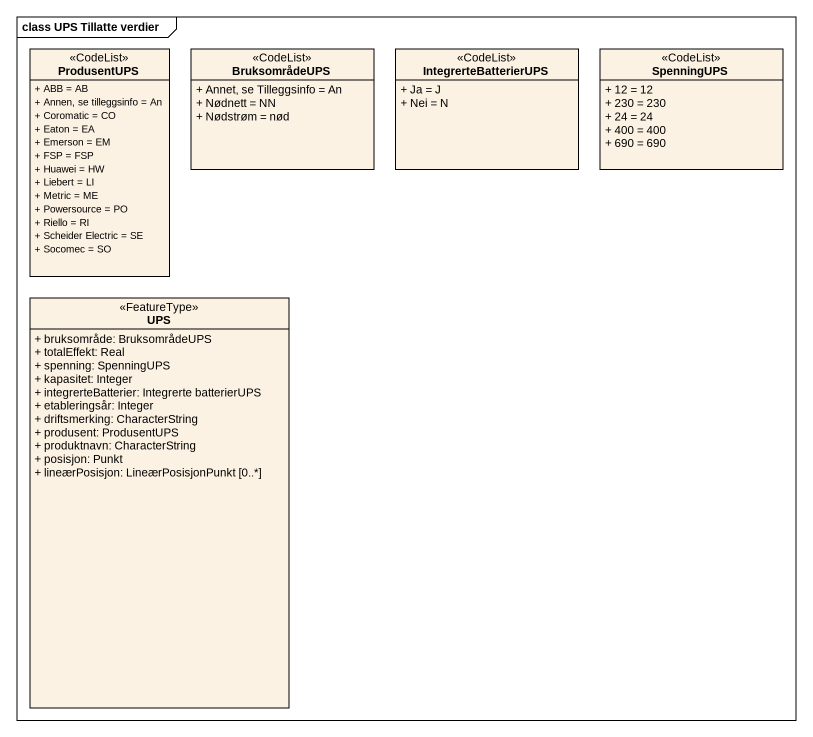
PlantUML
@startuml
mainframe class UPS Tillatte verdier
hide circle
hide empty members
skinparam classAttributeIconSize 0
class ProdusentUPS <<CodeList>> {
  + ABB = AB
  + Annen, se tilleggsinfo = An
  + Coromatic = CO
  + Eaton = EA
  + Emerson = EM
  + FSP = FSP
  + Huawei = HW
  + Liebert = LI
  + Metric = ME
  + Powersource = PO
  + Riello = RI
  + Scheider Electric = SE
  + Socomec = SO
}
class BruksområdeUPS <<CodeList>> {
  + Annet, se Tilleggsinfo = An
  + Nødnett = NN
  + Nødstrøm = nød
}
class IntegrerteBatterierUPS <<CodeList>> {
  + Ja = J
  + Nei = N
}
class SpenningUPS <<CodeList>> {
  + 12 = 12
  + 230 = 230
  + 24 = 24
  + 400 = 400
  + 690 = 690
}
class UPS <<FeatureType>> {
  + bruksområde: BruksområdeUPS
  + totalEffekt: Real
  + spenning: SpenningUPS
  + kapasitet: Integer
  + integrerteBatterier: Integrerte batterierUPS
  + etableringsår: Integer
  + driftsmerking: CharacterString
  + produsent: ProdusentUPS
  + produktnavn: CharacterString
  + posisjon: Punkt
  + lineærPosisjon: LineærPosisjonPunkt [0..*]
}
@enduml
